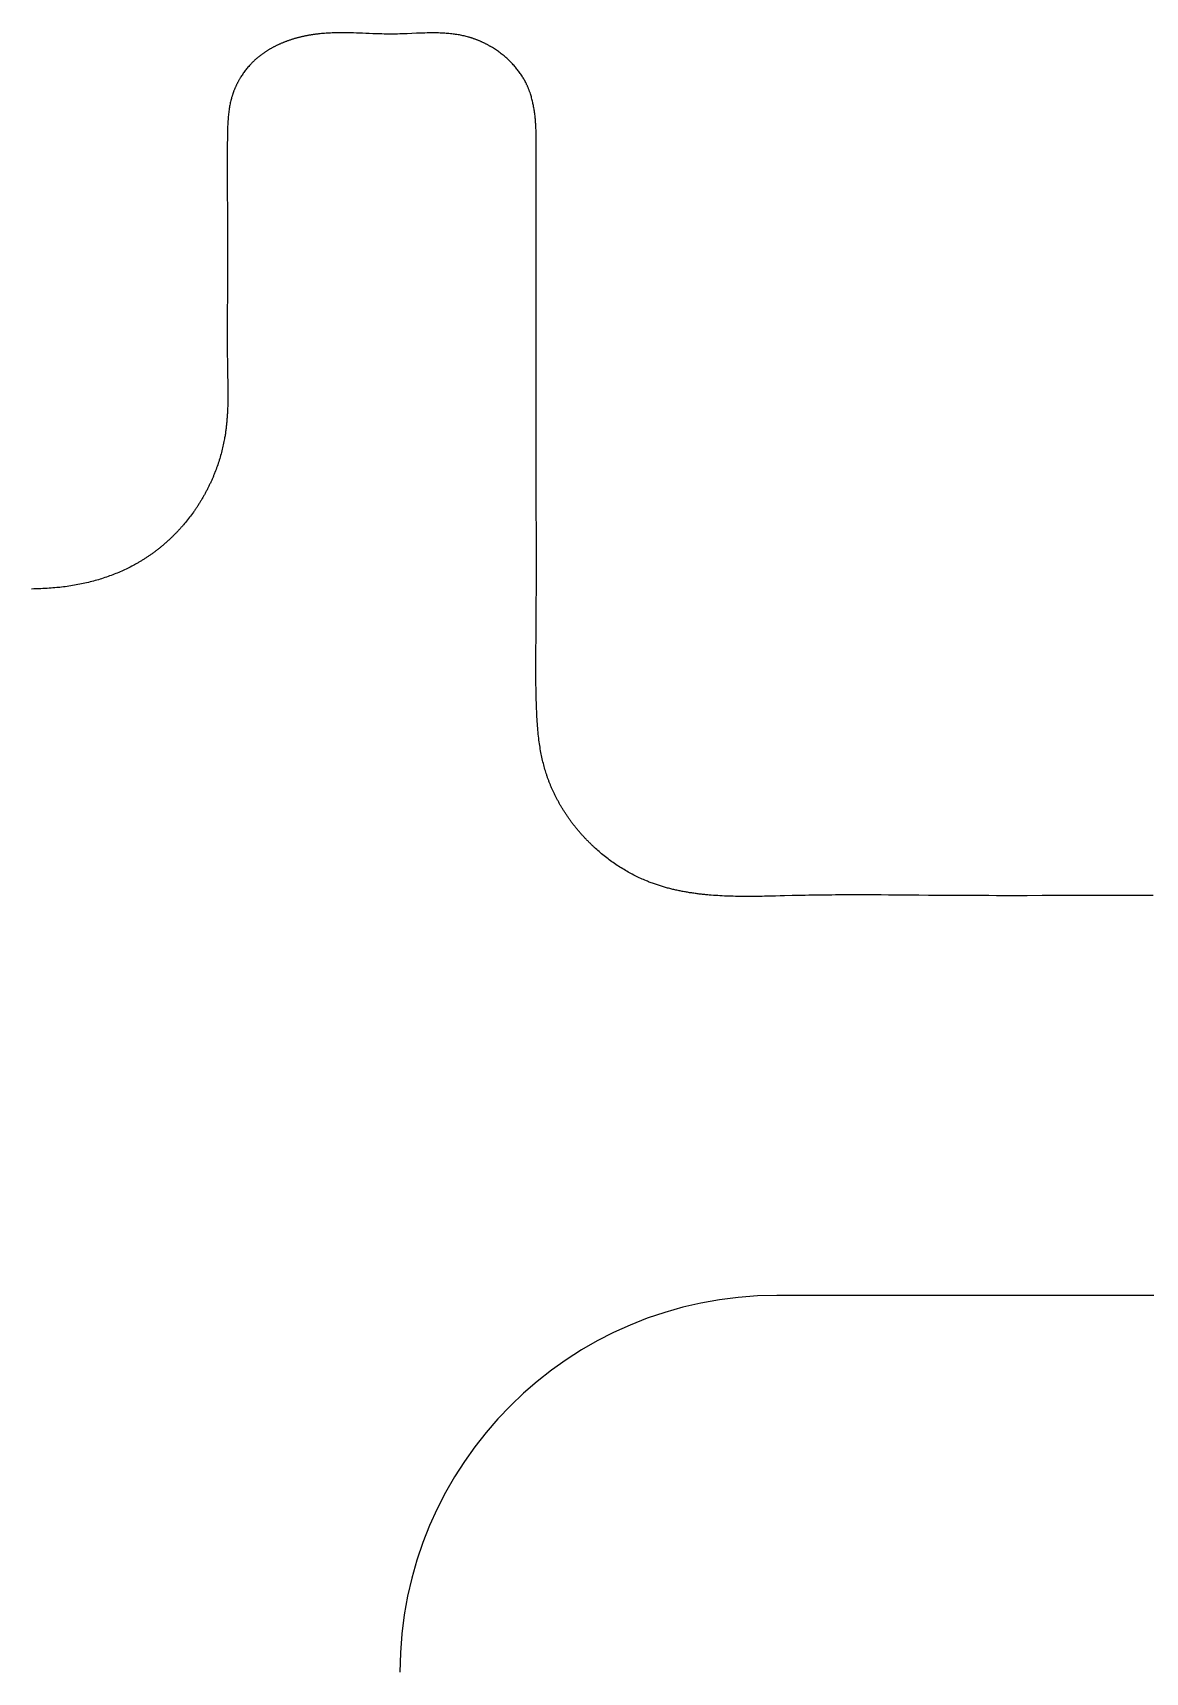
# Model space of a CAD drawing. Header units: millimetres. Extents: x -9 to 276, y -90 to 14.
# Drawn here: x 257.33 to 263.45, y 4.97 to 14 of the extents above; entities that cross this region are included whole.
import ezdxf

# ---------------------------------------------------------------- set-up
doc = ezdxf.new("R2010")
doc.units = ezdxf.units.MM
doc.layers.add('BLACK', color=7, linetype='CONTINUOUS')

msp = doc.modelspace()

# ---------------------------------------------------------------- linework, layer by layer
at = {"layer": 'BLACK', "linetype": 'Continuous'}
for p, q in [((258.894683, 13.993612), (258.890611, 13.993107)), ((258.898849, 13.994107), (258.894683, 13.993612)), ((258.903015, 13.994582), (258.898849, 13.994107)), ((258.907182, 13.995037), (258.903015, 13.994582)), ((258.91135, 13.995471), (258.907182, 13.995037)), ((258.919687, 13.996281), (258.91135, 13.995471)), ((258.928027, 13.997015), (258.919687, 13.996281)), ((258.936369, 13.997675), (258.928027, 13.997015)), ((258.944714, 13.998264), (258.936369, 13.997675)), ((258.953062, 13.998785), (258.944714, 13.998264)), ((258.961412, 13.99924), (258.953062, 13.998785)), ((258.969765, 13.999632), (258.961412, 13.99924)), ((258.97812, 13.999964), (258.969765, 13.999632)), ((258.986479, 14.000238), (258.97812, 13.999964)), ((258.99484, 14.000456), (258.986479, 14.000238)), ((259.003205, 14.000622), (258.99484, 14.000456)), ((259.011572, 14.000738), (259.003205, 14.000622)), ((259.019942, 14.000807), (259.011572, 14.000738)), ((259.028315, 14.000831), (259.019942, 14.000807)), ((259.036692, 14.000813), (259.028315, 14.000831)), ((259.045072, 14.000755), (259.036692, 14.000813)), ((259.053454, 14.000661), (259.045072, 14.000755)), ((259.061841, 14.000532), (259.053454, 14.000661)), ((259.07023, 14.000372), (259.061841, 14.000532)), ((259.078623, 14.000182), (259.07023, 14.000372)), ((259.087019, 13.999967), (259.078623, 14.000182)), ((259.095419, 13.999727), (259.087019, 13.999967)), ((259.112228, 13.999187), (259.095419, 13.999727)), ((259.129052, 13.998584), (259.112228, 13.999187)), ((259.145891, 13.997938), (259.129052, 13.998584)), ((259.162746, 13.997271), (259.145891, 13.997938)), ((259.181222, 13.99654), (259.162746, 13.997271)), ((259.202678, 13.995727), (259.181222, 13.99654)), ((259.220541, 13.99511), (259.202678, 13.995727)), ((259.236389, 13.994628), (259.220541, 13.99511)), ((259.250893, 13.994257), (259.236389, 13.994628)), ((259.264414, 13.993983), (259.250893, 13.994257)), ((259.277175, 13.993798), (259.264414, 13.993983)), ((259.289322, 13.993695), (259.277175, 13.993798)), ((259.300959, 13.993672), (259.289322, 13.993695)), ((259.312165, 13.993725), (259.300959, 13.993672)), ((259.318687, 13.993792), (259.312165, 13.993725)), ((259.325211, 13.993884), (259.318687, 13.993792)), ((259.331737, 13.994), (259.325211, 13.993884)), ((259.338266, 13.994138), (259.331737, 13.994)), ((259.351328, 13.994473), (259.338266, 13.994138)), ((259.364396, 13.994876), (259.351328, 13.994473)), ((259.377466, 13.995333), (259.364396, 13.994876)), ((259.390537, 13.99583), (259.377466, 13.995333)), ((259.416675, 13.996892), (259.390537, 13.99583)), ((259.442939, 13.997959), (259.416675, 13.996892)), ((259.460309, 13.998611), (259.442939, 13.997959)), ((259.47527, 13.999109), (259.460309, 13.998611)), ((259.488734, 13.99949), (259.47527, 13.999109)), ((259.501144, 13.99977), (259.488734, 13.99949)), ((259.512756, 13.99996), (259.501144, 13.99977)), ((259.523732, 14.000066), (259.512756, 13.99996)), ((259.534185, 14.000093), (259.523732, 14.000066)), ((259.544196, 14.000043), (259.534185, 14.000093)), ((259.553827, 13.99992), (259.544196, 14.000043)), ((259.563125, 13.999725), (259.553827, 13.99992)), ((259.572129, 13.99946), (259.563125, 13.999725)), ((259.580869, 13.999126), (259.572129, 13.99946)), ((259.58937, 13.998724), (259.580869, 13.999126)), ((259.597655, 13.998256), (259.58937, 13.998724)), ((259.605742, 13.997721), (259.597655, 13.998256)), ((259.613645, 13.99712), (259.605742, 13.997721)), ((259.62138, 13.996455), (259.613645, 13.99712)), ((259.628957, 13.995725), (259.62138, 13.996455)), ((259.636388, 13.994931), (259.628957, 13.995725)), ((259.643681, 13.994074), (259.636388, 13.994931)), ((259.650846, 13.993153), (259.643681, 13.994074)), ((258.622435, 13.903231), (258.619715, 13.901523)), ((258.625167, 13.904922), (258.622435, 13.903231)), ((258.627925, 13.906606), (258.625167, 13.904922)), ((258.630694, 13.908273), (258.627925, 13.906606)), ((258.633489, 13.909932), (258.630694, 13.908273)), ((258.636296, 13.911574), (258.633489, 13.909932)), ((258.639128, 13.913209), (258.636296, 13.911574)), ((258.641972, 13.914826), (258.639128, 13.913209)), ((258.644842, 13.916436), (258.641972, 13.914826)), ((258.647723, 13.918028), (258.644842, 13.916436)), ((258.650631, 13.919612), (258.647723, 13.918028)), ((258.65355, 13.921179), (258.650631, 13.919612)), ((258.656495, 13.922738), (258.65355, 13.921179)), ((258.659451, 13.92428), (258.656495, 13.922738)), ((258.662435, 13.925813), (258.659451, 13.92428)), ((258.665428, 13.927328), (258.662435, 13.925813)), ((258.66845, 13.928835), (258.665428, 13.927328)), ((258.671481, 13.930325), (258.66845, 13.928835)), ((258.67454, 13.931805), (258.671481, 13.930325)), ((258.677609, 13.933269), (258.67454, 13.931805)), ((258.680705, 13.934723), (258.677609, 13.933269)), ((258.683812, 13.936159), (258.680705, 13.934723)), ((258.686946, 13.937586), (258.683812, 13.936159)), ((258.690091, 13.938996), (258.686946, 13.937586)), ((258.693263, 13.940395), (258.690091, 13.938996)), ((258.696445, 13.941778), (258.693263, 13.940395)), ((258.699655, 13.94315), (258.696445, 13.941778)), ((258.702874, 13.944504), (258.699655, 13.94315)), ((258.706121, 13.945849), (258.702874, 13.944504)), ((258.709378, 13.947175), (258.706121, 13.945849)), ((258.712663, 13.948491), (258.709378, 13.947175)), ((258.715957, 13.949789), (258.712663, 13.948491)), ((258.71928, 13.951077), (258.715957, 13.949789)), ((258.722611, 13.952346), (258.71928, 13.951077)), ((258.725971, 13.953605), (258.722611, 13.952346)), ((258.729339, 13.954845), (258.725971, 13.953605)), ((258.732736, 13.956075), (258.729339, 13.954845)), ((258.736141, 13.957286), (258.732736, 13.956075)), ((258.739574, 13.958486), (258.736141, 13.957286)), ((258.743016, 13.959667), (258.739574, 13.958486)), ((258.746486, 13.960837), (258.743016, 13.959667)), ((258.749964, 13.961988), (258.746486, 13.960837)), ((258.753471, 13.963127), (258.749964, 13.961988)), ((258.756985, 13.964247), (258.753471, 13.963127)), ((258.760528, 13.965356), (258.756985, 13.964247)), ((258.764078, 13.966446), (258.760528, 13.965356)), ((258.767657, 13.967523), (258.764078, 13.966446)), ((258.771242, 13.968581), (258.767657, 13.967523)), ((258.774856, 13.969627), (258.771242, 13.968581)), ((258.778477, 13.970654), (258.774856, 13.969627)), ((258.782126, 13.971667), (258.778477, 13.970654)), ((258.785781, 13.972662), (258.782126, 13.971667)), ((258.789465, 13.973643), (258.785781, 13.972662)), ((258.793154, 13.974606), (258.789465, 13.973643)), ((258.796872, 13.975554), (258.793154, 13.974606)), ((258.800595, 13.976484), (258.796872, 13.975554)), ((258.804346, 13.977399), (258.800595, 13.976484)), ((258.808102, 13.978295), (258.804346, 13.977399)), ((258.811886, 13.979177), (258.808102, 13.978295)), ((258.815675, 13.980039), (258.811886, 13.979177)), ((258.819491, 13.980887), (258.815675, 13.980039)), ((258.823312, 13.981715), (258.819491, 13.980887)), ((258.82716, 13.982529), (258.823312, 13.981715)), ((258.831013, 13.983323), (258.82716, 13.982529)), ((258.834891, 13.984102), (258.831013, 13.983323)), ((258.838774, 13.984861), (258.834891, 13.984102)), ((258.842683, 13.985604), (258.838774, 13.984861)), ((258.846596, 13.986328), (258.842683, 13.985604)), ((258.850534, 13.987036), (258.846596, 13.986328)), ((258.854476, 13.987724), (258.850534, 13.987036)), ((258.858443, 13.988396), (258.854476, 13.987724)), ((258.862412, 13.989049), (258.858443, 13.988396)), ((258.866406, 13.989684), (258.862412, 13.989049)), ((258.870403, 13.9903), (258.866406, 13.989684)), ((258.874424, 13.990899), (258.870403, 13.9903)), ((258.878447, 13.991478), (258.874424, 13.990899)), ((258.882493, 13.992041), (258.878447, 13.991478)), ((258.886541, 13.992583), (258.882493, 13.992041)), ((258.890611, 13.993107), (258.886541, 13.992583)), ((259.657889, 13.992168), (259.650846, 13.993153)), ((259.664818, 13.991121), (259.657889, 13.992168)), ((259.671639, 13.990011), (259.664818, 13.991121)), ((259.678357, 13.988838), (259.671639, 13.990011)), ((259.684977, 13.987602), (259.678357, 13.988838)), ((259.691506, 13.986304), (259.684977, 13.987602)), ((259.697946, 13.984943), (259.691506, 13.986304)), ((259.704302, 13.983519), (259.697946, 13.984943)), ((259.710578, 13.982033), (259.704302, 13.983519)), ((259.716777, 13.980484), (259.710578, 13.982033)), ((259.722903, 13.978871), (259.716777, 13.980484)), ((259.728959, 13.977196), (259.722903, 13.978871)), ((259.729519, 13.977037), (259.728959, 13.977196)), ((259.73255, 13.976163), (259.729519, 13.977037)), ((259.735578, 13.97527), (259.73255, 13.976163)), ((259.738611, 13.974354), (259.735578, 13.97527)), ((259.74164, 13.973418), (259.738611, 13.974354)), ((259.744672, 13.972461), (259.74164, 13.973418)), ((259.747701, 13.971483), (259.744672, 13.972461)), ((259.750732, 13.970483), (259.747701, 13.971483)), ((259.75376, 13.969464), (259.750732, 13.970483)), ((259.756789, 13.968423), (259.75376, 13.969464)), ((259.759814, 13.967362), (259.756789, 13.968423)), ((259.762841, 13.966279), (259.759814, 13.967362)), ((259.765863, 13.965177), (259.762841, 13.966279)), ((259.768886, 13.964053), (259.765863, 13.965177)), ((259.771904, 13.962909), (259.768886, 13.964053)), ((259.774922, 13.961744), (259.771904, 13.962909)), ((259.777934, 13.960559), (259.774922, 13.961744)), ((259.780946, 13.959354), (259.777934, 13.960559)), ((259.783952, 13.958129), (259.780946, 13.959354)), ((259.786957, 13.956882), (259.783952, 13.958129)), ((259.789956, 13.955617), (259.786957, 13.956882)), ((259.792953, 13.954331), (259.789956, 13.955617)), ((259.795943, 13.953025), (259.792953, 13.954331)), ((259.798931, 13.951699), (259.795943, 13.953025)), ((259.801912, 13.950354), (259.798931, 13.951699)), ((259.80489, 13.948989), (259.801912, 13.950354)), ((259.80786, 13.947604), (259.80489, 13.948989)), ((259.810827, 13.9462), (259.80786, 13.947604)), ((259.813786, 13.944777), (259.810827, 13.9462)), ((259.81674, 13.943334), (259.813786, 13.944777)), ((259.819686, 13.941873), (259.81674, 13.943334)), ((259.822627, 13.940392), (259.819686, 13.941873)), ((259.825559, 13.938892), (259.822627, 13.940392)), ((259.828485, 13.937374), (259.825559, 13.938892)), ((259.831403, 13.935837), (259.828485, 13.937374)), ((259.834314, 13.934281), (259.831403, 13.935837)), ((259.837216, 13.932708), (259.834314, 13.934281)), ((259.84011, 13.931116), (259.837216, 13.932708)), ((259.842995, 13.929506), (259.84011, 13.931116)), ((259.845871, 13.927877), (259.842995, 13.929506)), ((259.848738, 13.926232), (259.845871, 13.927877)), ((259.851596, 13.924568), (259.848738, 13.926232)), ((259.854444, 13.922887), (259.851596, 13.924568)), ((259.86011, 13.919473), (259.854444, 13.922887)), ((259.865734, 13.915991), (259.86011, 13.919473)), ((259.871315, 13.912442), (259.865734, 13.915991)), ((259.876849, 13.908827), (259.871315, 13.912442)), ((259.882336, 13.905148), (259.876849, 13.908827)), ((259.887773, 13.901407), (259.882336, 13.905148)), ((258.51857, 13.815667), (258.514697, 13.811179)), ((258.522491, 13.820088), (258.51857, 13.815667)), ((258.526456, 13.824439), (258.522491, 13.820088)), ((258.529894, 13.828118), (258.526456, 13.824439)), ((258.531934, 13.83026), (258.529894, 13.828118)), ((258.533986, 13.832387), (258.531934, 13.83026)), ((258.53606, 13.834507), (258.533986, 13.832387)), ((258.538147, 13.836611), (258.53606, 13.834507)), ((258.540256, 13.838709), (258.538147, 13.836611)), ((258.542377, 13.840791), (258.540256, 13.838709)), ((258.544521, 13.842867), (258.542377, 13.840791)), ((258.546677, 13.844927), (258.544521, 13.842867)), ((258.548855, 13.84698), (258.546677, 13.844927)), ((258.551046, 13.849018), (258.548855, 13.84698)), ((258.553259, 13.851049), (258.551046, 13.849018)), ((258.555485, 13.853065), (258.553259, 13.851049)), ((258.557734, 13.855073), (258.555485, 13.853065)), ((258.559995, 13.857066), (258.557734, 13.855073)), ((258.562279, 13.859053), (258.559995, 13.857066)), ((258.564576, 13.861023), (258.562279, 13.859053)), ((258.566895, 13.862987), (258.564576, 13.861023)), ((258.569227, 13.864935), (258.566895, 13.862987)), ((258.571582, 13.866876), (258.569227, 13.864935)), ((258.57395, 13.868801), (258.571582, 13.866876)), ((258.576341, 13.87072), (258.57395, 13.868801)), ((258.578744, 13.872622), (258.576341, 13.87072)), ((258.581171, 13.874518), (258.578744, 13.872622)), ((258.583611, 13.876398), (258.581171, 13.874518)), ((258.586074, 13.87827), (258.583611, 13.876398)), ((258.588549, 13.880127), (258.586074, 13.87827)), ((258.591049, 13.881977), (258.588549, 13.880127)), ((258.59356, 13.88381), (258.591049, 13.881977)), ((258.596096, 13.885637), (258.59356, 13.88381)), ((258.598644, 13.887447), (258.596096, 13.885637)), ((258.601217, 13.88925), (258.598644, 13.887447)), ((258.603802, 13.891037), (258.601217, 13.88925)), ((258.606411, 13.892817), (258.603802, 13.891037)), ((258.609032, 13.89458), (258.606411, 13.892817)), ((258.611679, 13.896336), (258.609032, 13.89458)), ((258.614337, 13.898075), (258.611679, 13.896336)), ((258.61702, 13.899807), (258.614337, 13.898075)), ((258.619715, 13.901523), (258.61702, 13.899807)), ((259.893158, 13.897603), (259.887773, 13.901407)), ((259.89849, 13.89374), (259.893158, 13.897603)), ((259.903767, 13.889818), (259.89849, 13.89374)), ((259.908987, 13.885839), (259.903767, 13.889818)), ((259.914148, 13.881805), (259.908987, 13.885839)), ((259.919249, 13.877716), (259.914148, 13.881805)), ((259.924288, 13.873575), (259.919249, 13.877716)), ((259.929263, 13.869382), (259.924288, 13.873575)), ((259.934173, 13.86514), (259.929263, 13.869382)), ((259.939017, 13.86085), (259.934173, 13.86514)), ((259.943794, 13.856514), (259.939017, 13.86085)), ((259.948501, 13.852133), (259.943794, 13.856514)), ((259.953137, 13.847708), (259.948501, 13.852133)), ((259.957703, 13.843242), (259.953137, 13.847708)), ((259.962195, 13.838735), (259.957703, 13.843242)), ((259.966614, 13.834189), (259.962195, 13.838735)), ((259.970958, 13.829606), (259.966614, 13.834189)), ((259.975227, 13.824988), (259.970958, 13.829606)), ((259.979418, 13.820335), (259.975227, 13.824988)), ((259.983532, 13.815649), (259.979418, 13.820335)), ((259.987568, 13.810931), (259.983532, 13.815649)), ((258.456179, 13.723523), (258.454807, 13.720823)), ((258.457569, 13.726214), (258.456179, 13.723523)), ((258.458978, 13.728899), (258.457569, 13.726214)), ((258.460405, 13.731574), (258.458978, 13.728899)), ((258.46185, 13.734241), (258.460405, 13.731574)), ((258.463313, 13.736899), (258.46185, 13.734241)), ((258.464794, 13.739548), (258.463313, 13.736899)), ((258.466292, 13.742187), (258.464794, 13.739548)), ((258.467808, 13.744817), (258.466292, 13.742187)), ((258.469341, 13.747437), (258.467808, 13.744817)), ((258.470891, 13.750046), (258.469341, 13.747437)), ((258.472459, 13.752645), (258.470891, 13.750046)), ((258.474043, 13.755233), (258.472459, 13.752645)), ((258.475644, 13.75781), (258.474043, 13.755233)), ((258.478895, 13.76293), (258.475644, 13.75781)), ((258.482211, 13.768002), (258.478895, 13.76293)), ((258.485589, 13.773025), (258.482211, 13.768002)), ((258.489029, 13.777995), (258.485589, 13.773025)), ((258.492529, 13.782912), (258.489029, 13.777995)), ((258.496087, 13.787774), (258.492529, 13.782912)), ((258.499702, 13.792577), (258.496087, 13.787774)), ((258.503373, 13.797321), (258.499702, 13.792577)), ((258.507096, 13.802004), (258.503373, 13.797321)), ((258.510871, 13.806624), (258.507096, 13.802004)), ((258.514697, 13.811179), (258.510871, 13.806624)), ((259.991525, 13.806184), (259.987568, 13.810931)), ((259.995403, 13.801408), (259.991525, 13.806184)), ((259.9992, 13.796604), (259.995403, 13.801408)), ((260.002916, 13.791775), (259.9992, 13.796604)), ((260.006551, 13.78692), (260.002916, 13.791775)), ((260.010104, 13.782043), (260.006551, 13.78692)), ((260.013575, 13.777143), (260.010104, 13.782043)), ((260.016963, 13.772222), (260.013575, 13.777143)), ((260.020269, 13.767282), (260.016963, 13.772222)), ((260.023491, 13.762323), (260.020269, 13.767282)), ((260.02663, 13.757346), (260.023491, 13.762323)), ((260.029685, 13.752353), (260.02663, 13.757346)), ((260.032656, 13.747345), (260.029685, 13.752353)), ((260.035544, 13.742322), (260.032656, 13.747345)), ((260.038347, 13.737286), (260.035544, 13.742322)), ((260.041066, 13.732238), (260.038347, 13.737286)), ((260.043702, 13.727178), (260.041066, 13.732238)), ((260.046253, 13.722107), (260.043702, 13.727178)), ((258.421557, 13.632943), (258.420094, 13.627154)), ((258.423077, 13.638638), (258.421557, 13.632943)), ((258.424654, 13.644245), (258.423077, 13.638638)), ((258.426008, 13.648837), (258.424654, 13.644245)), ((258.426862, 13.651642), (258.426008, 13.648837)), ((258.427736, 13.654442), (258.426862, 13.651642)), ((258.428632, 13.657246), (258.427736, 13.654442)), ((258.429548, 13.660044), (258.428632, 13.657246)), ((258.430485, 13.662845), (258.429548, 13.660044)), ((258.431442, 13.66564), (258.430485, 13.662845)), ((258.432421, 13.668437), (258.431442, 13.66564)), ((258.433419, 13.671229), (258.432421, 13.668437)), ((258.434438, 13.674021), (258.433419, 13.671229)), ((258.435477, 13.676808), (258.434438, 13.674021)), ((258.436537, 13.679594), (258.435477, 13.676808)), ((258.437616, 13.682374), (258.436537, 13.679594)), ((258.438717, 13.685154), (258.437616, 13.682374)), ((258.439836, 13.687927), (258.438717, 13.685154)), ((258.440977, 13.690699), (258.439836, 13.687927)), ((258.442136, 13.693463), (258.440977, 13.690699)), ((258.443316, 13.696226), (258.442136, 13.693463)), ((258.444515, 13.698981), (258.443316, 13.696226)), ((258.445735, 13.701734), (258.444515, 13.698981)), ((258.446973, 13.704479), (258.445735, 13.701734)), ((258.448231, 13.70722), (258.446973, 13.704479)), ((258.449508, 13.709953), (258.448231, 13.70722)), ((258.450805, 13.712681), (258.449508, 13.709953)), ((258.45212, 13.715402), (258.450805, 13.712681)), ((258.453454, 13.718117), (258.45212, 13.715402)), ((258.454807, 13.720823), (258.453454, 13.718117)), ((260.047604, 13.719349), (260.046253, 13.722107)), ((260.048933, 13.716582), (260.047604, 13.719349)), ((260.05024, 13.713806), (260.048933, 13.716582)), ((260.051526, 13.711021), (260.05024, 13.713806)), ((260.052791, 13.708228), (260.051526, 13.711021)), ((260.054036, 13.705427), (260.052791, 13.708228)), ((260.055259, 13.702617), (260.054036, 13.705427)), ((260.056462, 13.699799), (260.055259, 13.702617)), ((260.057645, 13.696972), (260.056462, 13.699799)), ((260.058807, 13.694138), (260.057645, 13.696972)), ((260.059949, 13.691295), (260.058807, 13.694138)), ((260.061071, 13.688444), (260.059949, 13.691295)), ((260.062174, 13.685585), (260.061071, 13.688444)), ((260.063257, 13.682719), (260.062174, 13.685585)), ((260.06432, 13.679844), (260.063257, 13.682719)), ((260.065364, 13.676962), (260.06432, 13.679844)), ((260.06639, 13.674072), (260.065364, 13.676962)), ((260.067396, 13.671175), (260.06639, 13.674072)), ((260.069353, 13.665358), (260.067396, 13.671175)), ((260.071236, 13.659512), (260.069353, 13.665358)), ((260.073047, 13.653637), (260.071236, 13.659512)), ((260.074788, 13.647734), (260.073047, 13.653637)), ((260.076458, 13.641804), (260.074788, 13.647734)), ((260.078061, 13.635847), (260.076458, 13.641804)), ((260.079598, 13.629863), (260.078061, 13.635847)), ((258.406916, 13.547788), (258.406174, 13.539998)), ((258.407712, 13.555333), (258.406916, 13.547788)), ((258.408562, 13.562659), (258.407712, 13.555333)), ((258.409466, 13.569785), (258.408562, 13.562659)), ((258.410425, 13.57673), (258.409466, 13.569785)), ((258.411438, 13.583507), (258.410425, 13.57673)), ((258.412507, 13.590129), (258.411438, 13.583507)), ((258.413632, 13.596608), (258.412507, 13.590129)), ((258.414812, 13.602953), (258.413632, 13.596608)), ((258.416048, 13.609173), (258.414812, 13.602953)), ((258.41734, 13.615275), (258.416048, 13.609173)), ((258.418689, 13.621267), (258.41734, 13.615275)), ((258.420094, 13.627154), (258.418689, 13.621267)), ((260.081068, 13.623854), (260.079598, 13.629863)), ((260.082475, 13.61782), (260.081068, 13.623854)), ((260.08382, 13.611762), (260.082475, 13.61782)), ((260.085103, 13.60568), (260.08382, 13.611762)), ((260.086326, 13.599575), (260.085103, 13.60568)), ((260.08749, 13.593448), (260.086326, 13.599575)), ((260.088598, 13.587298), (260.08749, 13.593448)), ((260.08965, 13.581128), (260.088598, 13.587298)), ((260.090647, 13.574936), (260.08965, 13.581128)), ((260.091591, 13.568725), (260.090647, 13.574936)), ((260.092484, 13.562495), (260.091591, 13.568725)), ((260.093326, 13.556245), (260.092484, 13.562495)), ((260.094119, 13.549978), (260.093326, 13.556245)), ((260.094864, 13.543693), (260.094119, 13.549978)), ((260.095564, 13.537391), (260.094864, 13.543693)), ((258.402031, 13.462343), (258.401688, 13.448359)), ((258.402396, 13.474588), (258.402031, 13.462343)), ((258.402796, 13.485702), (258.402396, 13.474588)), ((258.403238, 13.495999), (258.402796, 13.485702)), ((258.403726, 13.505665), (258.403238, 13.495999)), ((258.404262, 13.514823), (258.403726, 13.505665)), ((258.404848, 13.523558), (258.404262, 13.514823)), ((258.405485, 13.531934), (258.404848, 13.523558)), ((258.406174, 13.539998), (258.405485, 13.531934)), ((260.096218, 13.531073), (260.095564, 13.537391)), ((260.096829, 13.524739), (260.096218, 13.531073)), ((260.097397, 13.51839), (260.096829, 13.524739)), ((260.097925, 13.512027), (260.097397, 13.51839)), ((260.098414, 13.50565), (260.097925, 13.512027)), ((260.098864, 13.49926), (260.098414, 13.50565)), ((260.099278, 13.492858), (260.098864, 13.49926)), ((260.099656, 13.486443), (260.099278, 13.492858)), ((260.1, 13.480017), (260.099656, 13.486443)), ((260.100311, 13.47358), (260.1, 13.480017)), ((260.100592, 13.467134), (260.100311, 13.47358)), ((260.100842, 13.460678), (260.100592, 13.467134)), ((260.101064, 13.454213), (260.100842, 13.460678)), ((260.101258, 13.44774), (260.101064, 13.454213)), ((258.400428, 13.367959), (258.400216, 13.342925)), ((258.400707, 13.391979), (258.400428, 13.367959)), ((258.401051, 13.415132), (258.400707, 13.391979)), ((258.40146, 13.43753), (258.401051, 13.415132)), ((258.401688, 13.448359), (258.40146, 13.43753)), ((260.101427, 13.441259), (260.101258, 13.44774)), ((260.101571, 13.434771), (260.101427, 13.441259)), ((260.101693, 13.428277), (260.101571, 13.434771)), ((260.101792, 13.421778), (260.101693, 13.428277)), ((260.101871, 13.415273), (260.101792, 13.421778)), ((260.10184, 13.35008), (260.101933, 13.363125)), ((260.101973, 13.40225), (260.101871, 13.415273)), ((260.101933, 13.363125), (260.101993, 13.376171)), ((260.102011, 13.389215), (260.101973, 13.40225)), ((260.101993, 13.376171), (260.102011, 13.389215)), ((258.399998, 13.288965), (258.399995, 13.25938)), ((258.400072, 13.316683), (258.399998, 13.288965)), ((258.400216, 13.342925), (258.400072, 13.316683)), ((260.101127, 13.266494), (260.101277, 13.287899)), ((260.101277, 13.287899), (260.101459, 13.309362)), ((260.101459, 13.309362), (260.1016, 13.324017)), ((260.1016, 13.324017), (260.10184, 13.35008)), ((258.399995, 13.25938), (258.400069, 13.227311)), ((258.400069, 13.227311), (258.400227, 13.191686)), ((258.400227, 13.191686), (258.400483, 13.150266)), ((260.100777, 13.139051), (260.100803, 13.181369)), ((260.100803, 13.181369), (260.100847, 13.202584)), ((260.100847, 13.202584), (260.100914, 13.22384)), ((260.100914, 13.22384), (260.101007, 13.245142)), ((260.101007, 13.245142), (260.101127, 13.266494)), ((258.400483, 13.150266), (258.400927, 13.090495)), ((258.400927, 13.090495), (258.401205, 13.053983)), ((260.10082, 13.096854), (260.100777, 13.139051)), ((260.100913, 13.054748), (260.10082, 13.096854)), ((258.401205, 13.053983), (258.40146, 13.01747)), ((258.40146, 13.01747), (258.40146, 12.597409)), ((260.10104, 13.012701), (260.100913, 13.054748)), ((260.101185, 12.970683), (260.10104, 13.012701)), ((260.101257, 12.950031), (260.101185, 12.970683)), ((260.101458, 12.885958), (260.101257, 12.950031)), ((260.101571, 12.834815), (260.101458, 12.885958)), ((260.101639, 12.783591), (260.101571, 12.834815)), ((260.101669, 12.7323), (260.101639, 12.783591)), ((260.101668, 12.680955), (260.101669, 12.7323)), ((260.101642, 12.62957), (260.101668, 12.680955)), ((258.40146, 12.597409), (258.401032, 12.531004)), ((260.101474, 12.475313), (260.101596, 12.578159)), ((260.101596, 12.578159), (260.101642, 12.62957)), ((258.400739, 12.486794), (258.40048, 12.442584)), ((258.401032, 12.531004), (258.400739, 12.486794)), ((260.101457, 11.615747), (260.101458, 12.462554)), ((260.101458, 12.462554), (260.101474, 12.475313)), ((258.400225, 12.376271), (258.400192, 12.354168)), ((258.400287, 12.398376), (258.400225, 12.376271)), ((258.400373, 12.42048), (258.400287, 12.398376)), ((258.40048, 12.442584), (258.400373, 12.42048)), ((258.400192, 12.354168), (258.400192, 12.332064)), ((258.400192, 12.332064), (258.400229, 12.309961)), ((258.400229, 12.309961), (258.400308, 12.287858)), ((258.400308, 12.287858), (258.400431, 12.265755)), ((258.400431, 12.265755), (258.400604, 12.243653)), ((258.400604, 12.243653), (258.40083, 12.221551)), ((258.40083, 12.221551), (258.401114, 12.19945)), ((258.401114, 12.19945), (258.40146, 12.177349)), ((258.40146, 12.177349), (258.401909, 12.152981)), ((258.401909, 12.152981), (258.402335, 12.131635)), ((258.402335, 12.131635), (258.402801, 12.108246)), ((258.402801, 12.108246), (258.403229, 12.08486)), ((258.403229, 12.08486), (258.403416, 12.073168)), ((258.403416, 12.073168), (258.403581, 12.061477)), ((258.403581, 12.061477), (258.403717, 12.049788)), ((258.403717, 12.049788), (258.40382, 12.0381)), ((258.40382, 12.0381), (258.403885, 12.026413)), ((258.403908, 12.014728), (258.403883, 12.003044)), ((258.403885, 12.026413), (258.403908, 12.014728)), ((258.401994, 11.921313), (258.401719, 11.91548)), ((258.402248, 11.927148), (258.401994, 11.921313)), ((258.402481, 11.932983), (258.402248, 11.927148)), ((258.402887, 11.944654), (258.402481, 11.932983)), ((258.403219, 11.956328), (258.402887, 11.944654)), ((258.403479, 11.968004), (258.403219, 11.956328)), ((258.403674, 11.979683), (258.403479, 11.968004)), ((258.403807, 11.991363), (258.403674, 11.979683)), ((258.403883, 12.003044), (258.403807, 11.991363)), ((258.394644, 11.828056), (258.393949, 11.822234)), ((258.395308, 11.833879), (258.394644, 11.828056)), ((258.395942, 11.839703), (258.395308, 11.833879)), ((258.396547, 11.845527), (258.395942, 11.839703)), ((258.397123, 11.851353), (258.396547, 11.845527)), ((258.39767, 11.857179), (258.397123, 11.851353)), ((258.39819, 11.863006), (258.39767, 11.857179)), ((258.398683, 11.868833), (258.39819, 11.863006)), ((258.399149, 11.874662), (258.398683, 11.868833)), ((258.399589, 11.880491), (258.399149, 11.874662)), ((258.400004, 11.88632), (258.399589, 11.880491)), ((258.400394, 11.892151), (258.400004, 11.88632)), ((258.40076, 11.897982), (258.400394, 11.892151)), ((258.401103, 11.903814), (258.40076, 11.897982)), ((258.401422, 11.909646), (258.401103, 11.903814)), ((258.401719, 11.91548), (258.401422, 11.909646)), ((258.380752, 11.741216), (258.378948, 11.732686)), ((258.382473, 11.749737), (258.380752, 11.741216)), ((258.38411, 11.758249), (258.382473, 11.749737)), ((258.385181, 11.764061), (258.38411, 11.758249)), ((258.386216, 11.769874), (258.385181, 11.764061)), ((258.387213, 11.775688), (258.386216, 11.769874)), ((258.388175, 11.781503), (258.387213, 11.775688)), ((258.389101, 11.787319), (258.388175, 11.781503)), ((258.389993, 11.793136), (258.389101, 11.787319)), ((258.39085, 11.798954), (258.389993, 11.793136)), ((258.391673, 11.804773), (258.39085, 11.798954)), ((258.392464, 11.810592), (258.391673, 11.804773)), ((258.393222, 11.816413), (258.392464, 11.810592)), ((258.393949, 11.822234), (258.393222, 11.816413)), ((258.356357, 11.647264), (258.353648, 11.638743)), ((258.358986, 11.655793), (258.356357, 11.647264)), ((258.361533, 11.664329), (258.358986, 11.655793)), ((258.363998, 11.672871), (258.361533, 11.664329)), ((258.366382, 11.681417), (258.363998, 11.672871)), ((258.368683, 11.689965), (258.366382, 11.681417)), ((258.370901, 11.698514), (258.368683, 11.689965)), ((258.373038, 11.707062), (258.370901, 11.698514)), ((258.375091, 11.715608), (258.373038, 11.707062)), ((258.377061, 11.724149), (258.375091, 11.715608)), ((258.378948, 11.732686), (258.377061, 11.724149)), ((258.323941, 11.558533), (258.322183, 11.554363)), ((258.32568, 11.562709), (258.323941, 11.558533)), ((258.3274, 11.566892), (258.32568, 11.562709)), ((258.3291, 11.571081), (258.3274, 11.566892)), ((258.330782, 11.575275), (258.3291, 11.571081)), ((258.332444, 11.579475), (258.330782, 11.575275)), ((258.335709, 11.58789), (258.332444, 11.579475)), ((258.338897, 11.596326), (258.335709, 11.58789)), ((258.342006, 11.604779), (258.338897, 11.596326)), ((258.345036, 11.613249), (258.342006, 11.604779)), ((258.347987, 11.621734), (258.345036, 11.613249)), ((258.350857, 11.630233), (258.347987, 11.621734)), ((258.353648, 11.638743), (258.350857, 11.630233)), ((260.101667, 11.532544), (260.101457, 11.615747)), ((258.281012, 11.468586), (258.278856, 11.464602)), ((258.283151, 11.472579), (258.281012, 11.468586)), ((258.285273, 11.476584), (258.283151, 11.472579)), ((258.287376, 11.480598), (258.285273, 11.476584)), ((258.289463, 11.484622), (258.287376, 11.480598)), ((258.291532, 11.488655), (258.289463, 11.484622)), ((258.293584, 11.492699), (258.291532, 11.488655)), ((258.295618, 11.496751), (258.293584, 11.492699)), ((258.297634, 11.500813), (258.295618, 11.496751)), ((258.299632, 11.504883), (258.297634, 11.500813)), ((258.301612, 11.508963), (258.299632, 11.504883)), ((258.303574, 11.513051), (258.301612, 11.508963)), ((258.305518, 11.517147), (258.303574, 11.513051)), ((258.307444, 11.521252), (258.305518, 11.517147)), ((258.309352, 11.525365), (258.307444, 11.521252)), ((258.31124, 11.529485), (258.309352, 11.525365)), ((258.313111, 11.533613), (258.31124, 11.529485)), ((258.314963, 11.537749), (258.313111, 11.533613)), ((258.316796, 11.541892), (258.314963, 11.537749)), ((258.318611, 11.546042), (258.316796, 11.541892)), ((258.320407, 11.550199), (258.318611, 11.546042)), ((258.322183, 11.554363), (258.320407, 11.550199)), ((260.101904, 11.449326), (260.101667, 11.532544)), ((258.224776, 11.37623), (258.222239, 11.372543)), ((258.227297, 11.379929), (258.224776, 11.37623)), ((258.229805, 11.383644), (258.227297, 11.379929)), ((258.232296, 11.38737), (258.229805, 11.383644)), ((258.234774, 11.391113), (258.232296, 11.38737)), ((258.237235, 11.394867), (258.234774, 11.391113)), ((258.239683, 11.398636), (258.237235, 11.394867)), ((258.242114, 11.402417), (258.239683, 11.398636)), ((258.244531, 11.406213), (258.242114, 11.402417)), ((258.246931, 11.410019), (258.244531, 11.406213)), ((258.249317, 11.413841), (258.246931, 11.410019)), ((258.251685, 11.417673), (258.249317, 11.413841)), ((258.25404, 11.42152), (258.251685, 11.417673)), ((258.256377, 11.425377), (258.25404, 11.42152)), ((258.258699, 11.429248), (258.256377, 11.425377)), ((258.261004, 11.433129), (258.258699, 11.429248)), ((258.263294, 11.437025), (258.261004, 11.433129)), ((258.265567, 11.440929), (258.263294, 11.437025)), ((258.267824, 11.444848), (258.265567, 11.440929)), ((258.270063, 11.448776), (258.267824, 11.444848)), ((258.272287, 11.452717), (258.270063, 11.448776)), ((258.274493, 11.456667), (258.272287, 11.452717)), ((258.276684, 11.46063), (258.274493, 11.456667)), ((258.278856, 11.464602), (258.276684, 11.46063)), ((260.102159, 11.359397), (260.101904, 11.449326)), ((258.156481, 11.287623), (258.153553, 11.28425)), ((258.159395, 11.291009), (258.156481, 11.287623)), ((258.165177, 11.29782), (258.159395, 11.291009)), ((258.170897, 11.304683), (258.165177, 11.29782)), ((258.176555, 11.311596), (258.170897, 11.304683)), ((258.182151, 11.318559), (258.176555, 11.311596)), ((258.187683, 11.32557), (258.182151, 11.318559)), ((258.193151, 11.332629), (258.187683, 11.32557)), ((258.198553, 11.339734), (258.193151, 11.332629)), ((258.20389, 11.346885), (258.198553, 11.339734)), ((258.209161, 11.354081), (258.20389, 11.346885)), ((258.214364, 11.36132), (258.209161, 11.354081)), ((258.217123, 11.365214), (258.214364, 11.36132)), ((258.219689, 11.368873), (258.217123, 11.365214)), ((258.222239, 11.372543), (258.219689, 11.368873)), ((260.102395, 11.262878), (260.102159, 11.359397)), ((258.065882, 11.195625), (258.062565, 11.192683)), ((258.069188, 11.198584), (258.065882, 11.195625)), ((258.072482, 11.201558), (258.069188, 11.198584)), ((258.075764, 11.20455), (258.072482, 11.201558)), ((258.079033, 11.207556), (258.075764, 11.20455)), ((258.082291, 11.210579), (258.079033, 11.207556)), ((258.085535, 11.213617), (258.082291, 11.210579)), ((258.088768, 11.216672), (258.085535, 11.213617)), ((258.091987, 11.219741), (258.088768, 11.216672)), ((258.095194, 11.222827), (258.091987, 11.219741)), ((258.098388, 11.225927), (258.095194, 11.222827)), ((258.101569, 11.229044), (258.098388, 11.225927)), ((258.104737, 11.232174), (258.101569, 11.229044)), ((258.107892, 11.235321), (258.104737, 11.232174)), ((258.111033, 11.238482), (258.107892, 11.235321)), ((258.114161, 11.241658), (258.111033, 11.238482)), ((258.117275, 11.244848), (258.114161, 11.241658)), ((258.120376, 11.248054), (258.117275, 11.244848)), ((258.123463, 11.251274), (258.120376, 11.248054)), ((258.126536, 11.254509), (258.123463, 11.251274)), ((258.129595, 11.257757), (258.126536, 11.254509)), ((258.132641, 11.26102), (258.129595, 11.257757)), ((258.135671, 11.264297), (258.132641, 11.26102)), ((258.138688, 11.267589), (258.135671, 11.264297)), ((258.14169, 11.270893), (258.138688, 11.267589)), ((258.144678, 11.274212), (258.14169, 11.270893)), ((258.147651, 11.277545), (258.144678, 11.274212)), ((258.150609, 11.280891), (258.147651, 11.277545)), ((258.153553, 11.28425), (258.150609, 11.280891)), ((260.102532, 11.182242), (260.102395, 11.262878)), ((257.947184, 11.105228), (257.943533, 11.102885)), ((257.950829, 11.107591), (257.947184, 11.105228)), ((257.954464, 11.109971), (257.950829, 11.107591)), ((257.958094, 11.112372), (257.954464, 11.109971)), ((257.961712, 11.114789), (257.958094, 11.112372)), ((257.965325, 11.117226), (257.961712, 11.114789)), ((257.968926, 11.11968), (257.965325, 11.117226)), ((257.972522, 11.122154), (257.968926, 11.11968)), ((257.976106, 11.124645), (257.972522, 11.122154)), ((257.979684, 11.127156), (257.976106, 11.124645)), ((257.98325, 11.129683), (257.979684, 11.127156)), ((257.98681, 11.13223), (257.98325, 11.129683)), ((257.990358, 11.134793), (257.98681, 11.13223)), ((257.993899, 11.137376), (257.990358, 11.134793)), ((257.997429, 11.139976), (257.993899, 11.137376)), ((258.000951, 11.142594), (257.997429, 11.139976)), ((258.004461, 11.145229), (258.000951, 11.142594)), ((258.007964, 11.147883), (258.004461, 11.145229)), ((258.011454, 11.150554), (258.007964, 11.147883)), ((258.014937, 11.153243), (258.011454, 11.150554)), ((258.018408, 11.155948), (258.014937, 11.153243)), ((258.02187, 11.158672), (258.018408, 11.155948)), ((258.02532, 11.161412), (258.02187, 11.158672)), ((258.028761, 11.164171), (258.02532, 11.161412)), ((258.032191, 11.166946), (258.028761, 11.164171)), ((258.035611, 11.169739), (258.032191, 11.166946)), ((258.039018, 11.172547), (258.035611, 11.169739)), ((258.042416, 11.175374), (258.039018, 11.172547)), ((258.045802, 11.178217), (258.042416, 11.175374)), ((258.049178, 11.181077), (258.045802, 11.178217)), ((258.052541, 11.183953), (258.049178, 11.181077)), ((258.055894, 11.186847), (258.052541, 11.183953)), ((258.059235, 11.189756), (258.055894, 11.186847)), ((258.062565, 11.192683), (258.059235, 11.189756)), ((260.102588, 11.110648), (260.102532, 11.182242)), ((260.102569, 11.045129), (260.102588, 11.110648)), ((257.769934, 11.01587), (257.761432, 11.012665)), ((257.778372, 11.019135), (257.769934, 11.01587)), ((257.786745, 11.02246), (257.778372, 11.019135)), ((257.795053, 11.025846), (257.786745, 11.02246)), ((257.803297, 11.029291), (257.795053, 11.025846)), ((257.811476, 11.032795), (257.803297, 11.029291)), ((257.81959, 11.036357), (257.811476, 11.032795)), ((257.827639, 11.039978), (257.81959, 11.036357)), ((257.835623, 11.043657), (257.827639, 11.039978)), ((257.843542, 11.047394), (257.835623, 11.043657)), ((257.851397, 11.051188), (257.843542, 11.047394)), ((257.859186, 11.055039), (257.851397, 11.051188)), ((257.86691, 11.058946), (257.859186, 11.055039)), ((257.874569, 11.06291), (257.86691, 11.058946)), ((257.882163, 11.06693), (257.874569, 11.06291)), ((257.889693, 11.071005), (257.882163, 11.06693)), ((257.895378, 11.074142), (257.889693, 11.071005)), ((257.899125, 11.076239), (257.895378, 11.074142)), ((257.902863, 11.078354), (257.899125, 11.076239)), ((257.906597, 11.080489), (257.902863, 11.078354)), ((257.910321, 11.082642), (257.906597, 11.080489)), ((257.914042, 11.084816), (257.910321, 11.082642)), ((257.917752, 11.087008), (257.914042, 11.084816)), ((257.921458, 11.08922), (257.917752, 11.087008)), ((257.925155, 11.091449), (257.921458, 11.08922)), ((257.928846, 11.093699), (257.925155, 11.091449)), ((257.932528, 11.095967), (257.928846, 11.093699)), ((257.936205, 11.098255), (257.932528, 11.095967)), ((257.939871, 11.10056), (257.936205, 11.098255)), ((257.943533, 11.102885), (257.939871, 11.10056)), ((260.102479, 10.984078), (260.102569, 11.045129)), ((257.336455, 10.938144), (257.323463, 10.937896)), ((257.349106, 10.938463), (257.336455, 10.938144)), ((257.361449, 10.938851), (257.349106, 10.938463)), ((257.373509, 10.939307), (257.361449, 10.938851)), ((257.385312, 10.939832), (257.373509, 10.939307)), ((257.396878, 10.940423), (257.385312, 10.939832)), ((257.408223, 10.941081), (257.396878, 10.940423)), ((257.419365, 10.941805), (257.408223, 10.941081)), ((257.430316, 10.942595), (257.419365, 10.941805)), ((257.44109, 10.943451), (257.430316, 10.942595)), ((257.451696, 10.944371), (257.44109, 10.943451)), ((257.462146, 10.945357), (257.451696, 10.944371)), ((257.472447, 10.946407), (257.462146, 10.945357)), ((257.478188, 10.947027), (257.472447, 10.946407)), ((257.48842, 10.948195), (257.478188, 10.947027)), ((257.498605, 10.949437), (257.48842, 10.948195)), ((257.508744, 10.950754), (257.498605, 10.949437)), ((257.518833, 10.952144), (257.508744, 10.950754)), ((257.528874, 10.953608), (257.518833, 10.952144)), ((257.538863, 10.955145), (257.528874, 10.953608)), ((257.548801, 10.956754), (257.538863, 10.955145)), ((257.558686, 10.958436), (257.548801, 10.956754)), ((257.568518, 10.960189), (257.558686, 10.958436)), ((257.578295, 10.962013), (257.568518, 10.960189)), ((257.588018, 10.963908), (257.578295, 10.962013)), ((257.597684, 10.965872), (257.588018, 10.963908)), ((257.607293, 10.967907), (257.597684, 10.965872)), ((257.616845, 10.97001), (257.607293, 10.967907)), ((257.626339, 10.972182), (257.616845, 10.97001)), ((257.635774, 10.974422), (257.626339, 10.972182)), ((257.64515, 10.97673), (257.635774, 10.974422)), ((257.654466, 10.979105), (257.64515, 10.97673)), ((257.663721, 10.981546), (257.654466, 10.979105)), ((257.672916, 10.984054), (257.663721, 10.981546)), ((257.682049, 10.986627), (257.672916, 10.984054)), ((257.691121, 10.989266), (257.682049, 10.986627)), ((257.700131, 10.991969), (257.691121, 10.989266)), ((257.709078, 10.994737), (257.700131, 10.991969)), ((257.717962, 10.997568), (257.709078, 10.994737)), ((257.726783, 11.000463), (257.717962, 10.997568)), ((257.735541, 11.00342), (257.726783, 11.000463)), ((257.744235, 11.00644), (257.735541, 11.00342)), ((257.752866, 11.009522), (257.744235, 11.00644)), ((257.761432, 11.012665), (257.752866, 11.009522)), ((260.102098, 10.871752), (260.102322, 10.926506)), ((260.102322, 10.926506), (260.102479, 10.984078)), ((260.101809, 10.819345), (260.102098, 10.871752)), ((260.10119, 10.736477), (260.101456, 10.768939)), ((260.101456, 10.768939), (260.101809, 10.819345)), ((260.100165, 10.612746), (260.100487, 10.655247)), ((260.100487, 10.655247), (260.100907, 10.704017)), ((260.100907, 10.704017), (260.10119, 10.736477)), ((260.099831, 10.544555), (260.099953, 10.57674)), ((260.099953, 10.57674), (260.100165, 10.612746)), ((260.099788, 10.514978), (260.099831, 10.544555)), ((260.099821, 10.487333), (260.099788, 10.514978)), ((260.099925, 10.4612), (260.099821, 10.487333)), ((260.100099, 10.436293), (260.099925, 10.4612)), ((260.10034, 10.412409), (260.100099, 10.436293)), ((260.100648, 10.389395), (260.10034, 10.412409)), ((260.101023, 10.367135), (260.100648, 10.389395)), ((260.101462, 10.345535), (260.101023, 10.367135)), ((260.101867, 10.328463), (260.101462, 10.345535)), ((260.102358, 10.310527), (260.101867, 10.328463)), ((260.102889, 10.293797), (260.102358, 10.310527)), ((260.103462, 10.278014), (260.102889, 10.293797)), ((260.104082, 10.263003), (260.103462, 10.278014)), ((260.104749, 10.24864), (260.104082, 10.263003)), ((260.105467, 10.234832), (260.104749, 10.24864)), ((260.106235, 10.221508), (260.105467, 10.234832)), ((260.107055, 10.208613), (260.106235, 10.221508)), ((260.107927, 10.196101), (260.107055, 10.208613)), ((260.108852, 10.183935), (260.107927, 10.196101)), ((260.10983, 10.172085), (260.108852, 10.183935)), ((260.110862, 10.160523), (260.10983, 10.172085)), ((260.111948, 10.149228), (260.110862, 10.160523)), ((260.113088, 10.13818), (260.111948, 10.149228)), ((260.114282, 10.127362), (260.113088, 10.13818)), ((260.11553, 10.11676), (260.114282, 10.127362)), ((260.116833, 10.10636), (260.11553, 10.11676)), ((260.118191, 10.096152), (260.116833, 10.10636)), ((260.119604, 10.086123), (260.118191, 10.096152)), ((260.121071, 10.076266), (260.119604, 10.086123)), ((260.122594, 10.06657), (260.121071, 10.076266)), ((260.124171, 10.05703), (260.122594, 10.06657)), ((260.125803, 10.047637), (260.124171, 10.05703)), ((260.127491, 10.038385), (260.125803, 10.047637)), ((260.129233, 10.029268), (260.127491, 10.038385)), ((260.131031, 10.02028), (260.129233, 10.029268)), ((260.132884, 10.011417), (260.131031, 10.02028)), ((260.134793, 10.002674), (260.132884, 10.011417)), ((260.136757, 9.994045), (260.134793, 10.002674)), ((260.138776, 9.985528), (260.136757, 9.994045)), ((260.14085, 9.977119), (260.138776, 9.985528)), ((260.142981, 9.968812), (260.14085, 9.977119)), ((260.145167, 9.960607), (260.142981, 9.968812)), ((260.147409, 9.952498), (260.145167, 9.960607)), ((260.149706, 9.944483), (260.147409, 9.952498)), ((260.15206, 9.936559), (260.149706, 9.944483)), ((260.15447, 9.928724), (260.15206, 9.936559)), ((260.156643, 9.921881), (260.15447, 9.928724)), ((260.157916, 9.917964), (260.156643, 9.921881)), ((260.159208, 9.914052), (260.157916, 9.917964)), ((260.160523, 9.910137), (260.159208, 9.914052)), ((260.161857, 9.906228), (260.160523, 9.910137)), ((260.163213, 9.902315), (260.161857, 9.906228)), ((260.164588, 9.898408), (260.163213, 9.902315)), ((260.165986, 9.894498), (260.164588, 9.898408)), ((260.167402, 9.890595), (260.165986, 9.894498)), ((260.168842, 9.886688), (260.167402, 9.890595)), ((260.1703, 9.882788), (260.168842, 9.886688)), ((260.17178, 9.878885), (260.1703, 9.882788)), ((260.17328, 9.874988), (260.17178, 9.878885)), ((260.174802, 9.871089), (260.17328, 9.874988)), ((260.176343, 9.867197), (260.174802, 9.871089)), ((260.177907, 9.863302), (260.176343, 9.867197)), ((260.179489, 9.859414), (260.177907, 9.863302)), ((260.181094, 9.855524), (260.179489, 9.859414)), ((260.182717, 9.851642), (260.181094, 9.855524)), ((260.184363, 9.847757), (260.182717, 9.851642)), ((260.186028, 9.84388), (260.184363, 9.847757)), ((260.187715, 9.840001), (260.186028, 9.84388)), ((260.189421, 9.836129), (260.187715, 9.840001)), ((260.19115, 9.832257), (260.189421, 9.836129)), ((260.192897, 9.828391), (260.19115, 9.832257)), ((260.194666, 9.824525), (260.192897, 9.828391)), ((260.196454, 9.820667), (260.194666, 9.824525)), ((260.198265, 9.816807), (260.196454, 9.820667)), ((260.200094, 9.812956), (260.198265, 9.816807)), ((260.201945, 9.809104), (260.200094, 9.812956)), ((260.203815, 9.805261), (260.201945, 9.809104)), ((260.205707, 9.801417), (260.203815, 9.805261)), ((260.207617, 9.797581), (260.205707, 9.801417)), ((260.20955, 9.793746), (260.207617, 9.797581)), ((260.211501, 9.789919), (260.20955, 9.793746)), ((260.213474, 9.786093), (260.211501, 9.789919)), ((260.215465, 9.782275), (260.213474, 9.786093)), ((260.217478, 9.778458), (260.215465, 9.782275)), ((260.21951, 9.77465), (260.217478, 9.778458)), ((260.221564, 9.770843), (260.21951, 9.77465)), ((260.223635, 9.767044), (260.221564, 9.770843)), ((260.225729, 9.763248), (260.223635, 9.767044)), ((260.22784, 9.75946), (260.225729, 9.763248)), ((260.229974, 9.755674), (260.22784, 9.75946)), ((260.232125, 9.751898), (260.229974, 9.755674)), ((260.234298, 9.748124), (260.232125, 9.751898)), ((260.236489, 9.744359), (260.234298, 9.748124)), ((260.238701, 9.740596), (260.236489, 9.744359)), ((260.240931, 9.736844), (260.238701, 9.740596)), ((260.243183, 9.733094), (260.240931, 9.736844)), ((260.245452, 9.729354), (260.243183, 9.733094)), ((260.247743, 9.725617), (260.245452, 9.729354)), ((260.250051, 9.72189), (260.247743, 9.725617)), ((260.25238, 9.718167), (260.250051, 9.72189)), ((260.254727, 9.714453), (260.25238, 9.718167)), ((260.257095, 9.710744), (260.254727, 9.714453)), ((260.25948, 9.707045), (260.257095, 9.710744)), ((260.261886, 9.703351), (260.25948, 9.707045)), ((260.264309, 9.699667), (260.261886, 9.703351)), ((260.266753, 9.695987), (260.264309, 9.699667)), ((260.269214, 9.692319), (260.266753, 9.695987)), ((260.271696, 9.688655), (260.269214, 9.692319)), ((260.274195, 9.685003), (260.271696, 9.688655)), ((260.276714, 9.681355), (260.274195, 9.685003)), ((260.27925, 9.677719), (260.276714, 9.681355)), ((260.281806, 9.674089), (260.27925, 9.677719)), ((260.284379, 9.67047), (260.281806, 9.674089)), ((260.286972, 9.666857), (260.284379, 9.67047)), ((260.289581, 9.663255), (260.286972, 9.666857)), ((260.292211, 9.65966), (260.289581, 9.663255)), ((260.294857, 9.656077), (260.292211, 9.65966)), ((260.297522, 9.652501), (260.294857, 9.656077)), ((260.300204, 9.648936), (260.297522, 9.652501)), ((260.302905, 9.645379), (260.300204, 9.648936)), ((260.305622, 9.641834), (260.302905, 9.645379)), ((260.308359, 9.638296), (260.305622, 9.641834)), ((260.311112, 9.634771), (260.308359, 9.638296)), ((260.313883, 9.631254), (260.311112, 9.634771)), ((260.316671, 9.627749), (260.313883, 9.631254)), ((260.319477, 9.624253), (260.316671, 9.627749)), ((260.322298, 9.620769), (260.319477, 9.624253)), ((260.325139, 9.617294), (260.322298, 9.620769)), ((260.327995, 9.613832), (260.325139, 9.617294)), ((260.330869, 9.610379), (260.327995, 9.613832)), ((260.333758, 9.606939), (260.330869, 9.610379)), ((260.336665, 9.603509), (260.333758, 9.606939)), ((260.339588, 9.600092), (260.336665, 9.603509)), ((260.342528, 9.596685), (260.339588, 9.600092)), ((260.345484, 9.593291), (260.342528, 9.596685)), ((260.348456, 9.589908), (260.345484, 9.593291)), ((260.351444, 9.586537), (260.348456, 9.589908)), ((260.354449, 9.583178), (260.351444, 9.586537)), ((260.357468, 9.579833), (260.354449, 9.583178)), ((260.360504, 9.576499), (260.357468, 9.579833)), ((260.363555, 9.573178), (260.360504, 9.576499)), ((260.366623, 9.569869), (260.363555, 9.573178)), ((260.369704, 9.566574), (260.366623, 9.569869)), ((260.372802, 9.563291), (260.369704, 9.566574)), ((260.375914, 9.560022), (260.372802, 9.563291)), ((260.379042, 9.556766), (260.375914, 9.560022)), ((260.382184, 9.553523), (260.379042, 9.556766)), ((260.385341, 9.550294), (260.382184, 9.553523)), ((260.388513, 9.547079), (260.385341, 9.550294)), ((260.391699, 9.543877), (260.388513, 9.547079)), ((260.394899, 9.54069), (260.391699, 9.543877)), ((260.398114, 9.537516), (260.394899, 9.54069)), ((260.401343, 9.534357), (260.398114, 9.537516)), ((260.404585, 9.531212), (260.401343, 9.534357)), ((260.407842, 9.528082), (260.404585, 9.531212)), ((260.411112, 9.524966), (260.407842, 9.528082)), ((260.414395, 9.521865), (260.411112, 9.524966)), ((260.417692, 9.518778), (260.414395, 9.521865)), ((260.421003, 9.515707), (260.417692, 9.518778)), ((260.427662, 9.50961), (260.421003, 9.515707)), ((260.434373, 9.503574), (260.427662, 9.50961)), ((260.441135, 9.497601), (260.434373, 9.503574)), ((260.447945, 9.491692), (260.441135, 9.497601)), ((260.454803, 9.485846), (260.447945, 9.491692)), ((260.461707, 9.480066), (260.454803, 9.485846)), ((260.468658, 9.474352), (260.461707, 9.480066)), ((260.475652, 9.468705), (260.468658, 9.474352)), ((260.48269, 9.463126), (260.475652, 9.468705)), ((260.489769, 9.457616), (260.48269, 9.463126)), ((260.496889, 9.452176), (260.489769, 9.457616)), ((260.504049, 9.446805), (260.496889, 9.452176)), ((260.511246, 9.441506), (260.504049, 9.446805)), ((260.518481, 9.436279), (260.511246, 9.441506)), ((260.525752, 9.431125), (260.518481, 9.436279)), ((260.533057, 9.426044), (260.525752, 9.431125)), ((260.540396, 9.421037), (260.533057, 9.426044)), ((260.547767, 9.416104), (260.540396, 9.421037)), ((260.555168, 9.411247), (260.547767, 9.416104)), ((260.5626, 9.406466), (260.555168, 9.411247)), ((260.57006, 9.401762), (260.5626, 9.406466)), ((260.577547, 9.397135), (260.57006, 9.401762)), ((260.58506, 9.392585), (260.577547, 9.397135)), ((260.592598, 9.388114), (260.58506, 9.392585)), ((260.60016, 9.383721), (260.592598, 9.388114)), ((260.607745, 9.379408), (260.60016, 9.383721)), ((260.615351, 9.375174), (260.607745, 9.379408)), ((260.622977, 9.37102), (260.615351, 9.375174)), ((260.630622, 9.366947), (260.622977, 9.37102)), ((260.638285, 9.362954), (260.630622, 9.366947)), ((260.645965, 9.359043), (260.638285, 9.362954)), ((260.65366, 9.355213), (260.645965, 9.359043)), ((260.66137, 9.351465), (260.65366, 9.355213)), ((260.669094, 9.347799), (260.66137, 9.351465)), ((260.67683, 9.344215), (260.669094, 9.347799)), ((260.684578, 9.340714), (260.67683, 9.344215)), ((260.692335, 9.337296), (260.684578, 9.340714)), ((260.700103, 9.333961), (260.692335, 9.337296)), ((260.707878, 9.330709), (260.700103, 9.333961)), ((260.713344, 9.328474), (260.707878, 9.330709)), ((260.718823, 9.326277), (260.713344, 9.328474)), ((260.724312, 9.324117), (260.718823, 9.326277)), ((260.729813, 9.321994), (260.724312, 9.324117)), ((260.735326, 9.319907), (260.729813, 9.321994)), ((260.740849, 9.317856), (260.735326, 9.319907)), ((260.746384, 9.315842), (260.740849, 9.317856)), ((260.751929, 9.313863), (260.746384, 9.315842)), ((260.757486, 9.31192), (260.751929, 9.313863)), ((260.763053, 9.310011), (260.757486, 9.31192)), ((260.768631, 9.308137), (260.763053, 9.310011)), ((260.77422, 9.306298), (260.768631, 9.308137)), ((260.779819, 9.304493), (260.77422, 9.306298)), ((260.785429, 9.302722), (260.779819, 9.304493)), ((260.791049, 9.300985), (260.785429, 9.302722)), ((260.796679, 9.299281), (260.791049, 9.300985)), ((260.80232, 9.297609), (260.796679, 9.299281)), ((260.80797, 9.295971), (260.80232, 9.297609)), ((260.813631, 9.294365), (260.80797, 9.295971)), ((260.819301, 9.292791), (260.813631, 9.294365)), ((260.824981, 9.291249), (260.819301, 9.292791)), ((260.83067, 9.289738), (260.824981, 9.291249)), ((260.836369, 9.288259), (260.83067, 9.289738)), ((260.842078, 9.28681), (260.836369, 9.288259)), ((260.847796, 9.285393), (260.842078, 9.28681)), ((260.853523, 9.284005), (260.847796, 9.285393)), ((260.859259, 9.282648), (260.853523, 9.284005)), ((260.865004, 9.28132), (260.859259, 9.282648)), ((260.870759, 9.280022), (260.865004, 9.28132)), ((260.876522, 9.278753), (260.870759, 9.280022)), ((260.882294, 9.277513), (260.876522, 9.278753)), ((260.888074, 9.276302), (260.882294, 9.277513)), ((260.893863, 9.275118), (260.888074, 9.276302)), ((260.899661, 9.273963), (260.893863, 9.275118)), ((260.905467, 9.272836), (260.899661, 9.273963)), ((260.911281, 9.271735), (260.905467, 9.272836)), ((260.917103, 9.270662), (260.911281, 9.271735)), ((260.922934, 9.269616), (260.917103, 9.270662)), ((260.928772, 9.268597), (260.922934, 9.269616)), ((260.934618, 9.267603), (260.928772, 9.268597)), ((260.940473, 9.266636), (260.934618, 9.267603)), ((260.946334, 9.265694), (260.940473, 9.266636)), ((260.952203, 9.264777), (260.946334, 9.265694)), ((260.95808, 9.263886), (260.952203, 9.264777)), ((260.963964, 9.263019), (260.95808, 9.263886)), ((260.969856, 9.262177), (260.963964, 9.263019)), ((260.975754, 9.261358), (260.969856, 9.262177)), ((260.98166, 9.260564), (260.975754, 9.261358)), ((260.987573, 9.259793), (260.98166, 9.260564)), ((260.993492, 9.259046), (260.987573, 9.259793)), ((260.999419, 9.258322), (260.993492, 9.259046)), ((261.005352, 9.25762), (260.999419, 9.258322)), ((261.011291, 9.25694), (261.005352, 9.25762)), ((261.017238, 9.256283), (261.011291, 9.25694)), ((261.02319, 9.255648), (261.017238, 9.256283)), ((261.029149, 9.255034), (261.02319, 9.255648)), ((261.035114, 9.254441), (261.029149, 9.255034)), ((261.041085, 9.253869), (261.035114, 9.254441)), ((261.047062, 9.253318), (261.041085, 9.253869)), ((261.053045, 9.252787), (261.047062, 9.253318)), ((261.059034, 9.252276), (261.053045, 9.252787)), ((261.065029, 9.251785), (261.059034, 9.252276)), ((261.077034, 9.250861), (261.065029, 9.251785)), ((261.089062, 9.250012), (261.077034, 9.250861)), ((261.10111, 9.249236), (261.089062, 9.250012)), ((261.113179, 9.248531), (261.10111, 9.249236)), ((261.125267, 9.247894), (261.113179, 9.248531)), ((261.137373, 9.247323), (261.125267, 9.247894)), ((261.149497, 9.246816), (261.137373, 9.247323)), ((261.161638, 9.24637), (261.149497, 9.246816)), ((261.173795, 9.245983), (261.161638, 9.24637)), ((261.185967, 9.245652), (261.173795, 9.245983)), ((261.198154, 9.245376), (261.185967, 9.245652)), ((261.210355, 9.245151), (261.198154, 9.245376)), ((261.222569, 9.244976), (261.210355, 9.245151)), ((261.234795, 9.244848), (261.222569, 9.244976)), ((261.247033, 9.244765), (261.234795, 9.244848)), ((261.259281, 9.244724), (261.247033, 9.244765)), ((261.271539, 9.244723), (261.259281, 9.244724)), ((261.283806, 9.244759), (261.271539, 9.244723)), ((261.296081, 9.244831), (261.283806, 9.244759)), ((261.308364, 9.244936), (261.296081, 9.244831)), ((261.320654, 9.245072), (261.308364, 9.244936)), ((261.332949, 9.245236), (261.320654, 9.245072)), ((261.34525, 9.245425), (261.332949, 9.245236)), ((261.357555, 9.245638), (261.34525, 9.245425)), ((261.369864, 9.245873), (261.357555, 9.245638)), ((261.394489, 9.246395), (261.369864, 9.245873)), ((261.419118, 9.246974), (261.394489, 9.246395)), ((261.443747, 9.24759), (261.419118, 9.246974)), ((261.468367, 9.248225), (261.443747, 9.24759)), ((261.510084, 9.24929), (261.468367, 9.248225)), ((261.539849, 9.25), (261.510084, 9.24929)), ((261.560964, 9.250459), (261.539849, 9.25)), ((261.582055, 9.250878), (261.560964, 9.250459)), ((261.603124, 9.251259), (261.582055, 9.250878)), ((261.624172, 9.251603), (261.603124, 9.251259)), ((261.645198, 9.251911), (261.624172, 9.251603)), ((261.666205, 9.252185), (261.645198, 9.251911)), ((261.687192, 9.252425), (261.666205, 9.252185)), ((261.70816, 9.252633), (261.687192, 9.252425)), ((261.72911, 9.252811), (261.70816, 9.252633)), ((261.750043, 9.252959), (261.72911, 9.252811)), ((261.77096, 9.25308), (261.750043, 9.252959)), ((261.791861, 9.253173), (261.77096, 9.25308)), ((261.812747, 9.25324), (261.791861, 9.253173)), ((261.833619, 9.253284), (261.812747, 9.25324)), ((261.854477, 9.253304), (261.833619, 9.253284)), ((261.875323, 9.253303), (261.854477, 9.253304)), ((261.916979, 9.25324), (261.875323, 9.253303)), ((261.958594, 9.253106), (261.916979, 9.25324)), ((262.000172, 9.25291), (261.958594, 9.253106)), ((262.041721, 9.252663), (262.000172, 9.25291)), ((262.083246, 9.252375), (262.041721, 9.252663)), ((262.124752, 9.252057), (262.083246, 9.252375)), ((262.207736, 9.251368), (262.124752, 9.252057)), ((262.261691, 9.250916), (262.207736, 9.251368)), ((262.329344, 9.250383), (262.261691, 9.250916)), ((262.385378, 9.25), (262.329344, 9.250383)), ((262.427109, 9.249763), (262.385378, 9.25)), ((262.468864, 9.249568), (262.427109, 9.249763)), ((262.510641, 9.249411), (262.468864, 9.249568)), ((262.55244, 9.249291), (262.510641, 9.249411)), ((262.594258, 9.249203), (262.55244, 9.249291)), ((262.636094, 9.249146), (262.594258, 9.249203)), ((262.677945, 9.249116), (262.636094, 9.249146)), ((262.719812, 9.249111), (262.677945, 9.249116)), ((262.761691, 9.249128), (262.719812, 9.249111)), ((262.803581, 9.249165), (262.761691, 9.249128)), ((262.88739, 9.249285), (262.803581, 9.249165)), ((262.971224, 9.249449), (262.88739, 9.249285)), ((263.055071, 9.249635), (262.971224, 9.249449)), ((263.12067, 9.249782), (263.055071, 9.249635)), ((263.230907, 9.25), (263.12067, 9.249782)), ((263.320306, 9.250126), (263.230907, 9.25)), ((263.409679, 9.250205), (263.320306, 9.250126)), ((263.499028, 9.250245), (263.409679, 9.250205)), ((271.97645, 7.04795), (261.426449, 7.04795))]:
    msp.add_line(p, q, dxfattribs=at)
at = {"layer": 'BLACK'}
msp.add_arc((261.426454, 4.972946), 2.075004, 90.0001381, 179.9998896, dxfattribs=at)

doc.saveas('drawing.dxf')
